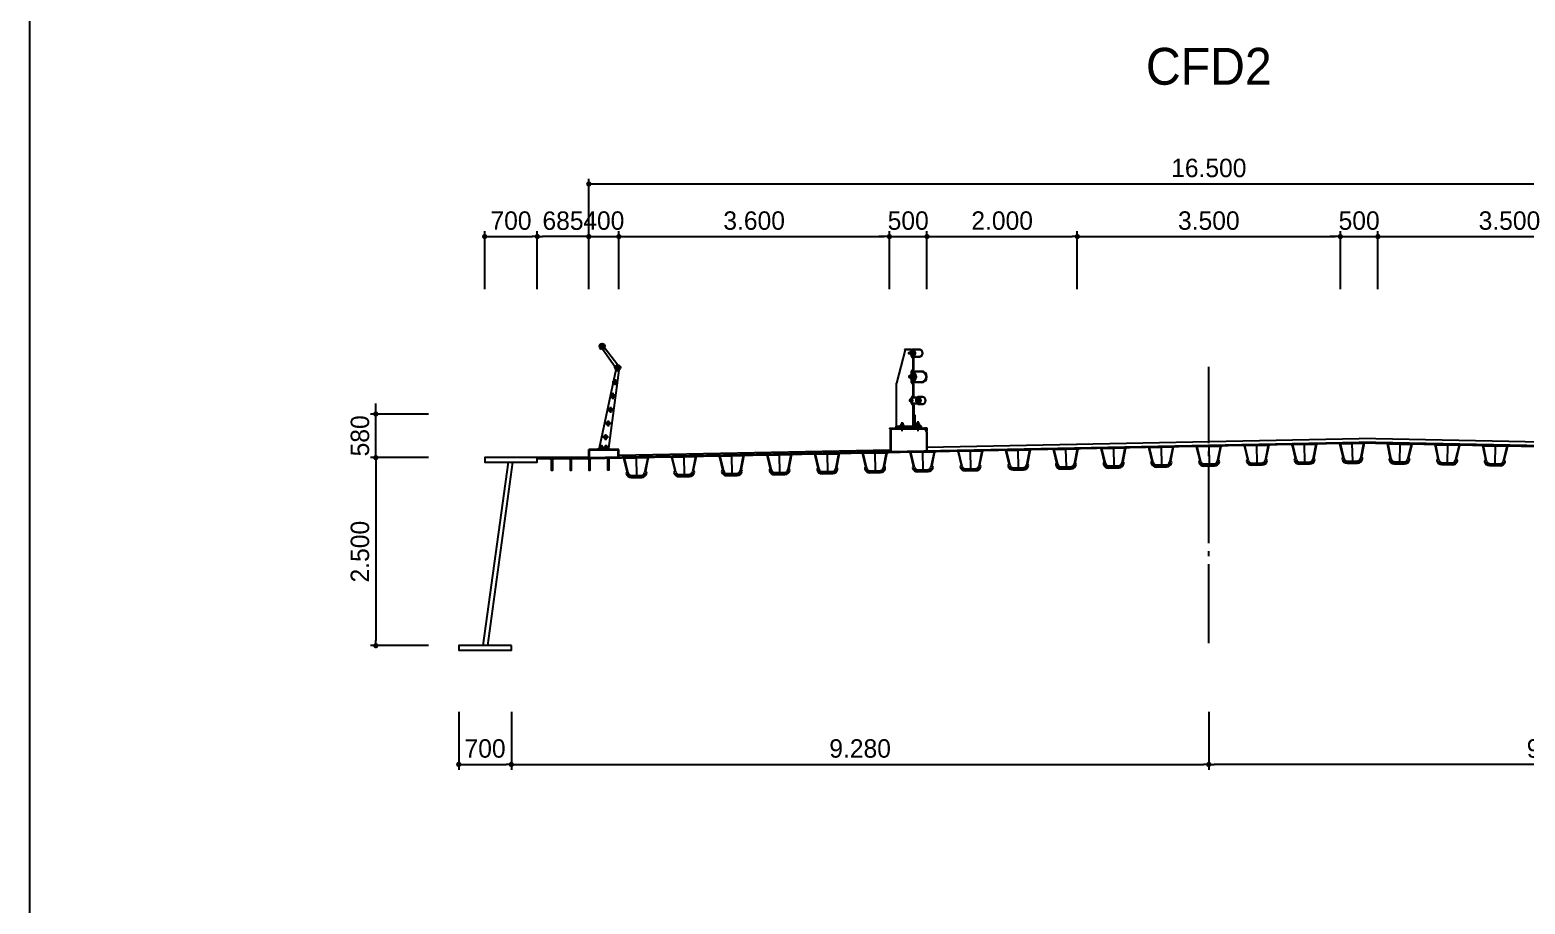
# Model space of a CAD drawing. Header units: millimetres. Extents: x 141647 to 172514, y -27596 to 18706.
# Drawn here: x 141647 to 161541, y -4445 to 7180 of the extents above; entities that cross this region are included whole.
import ezdxf
from ezdxf.enums import TextEntityAlignment as Align

# ---------------------------------------------------------------- set-up
doc = ezdxf.new("R2010")
doc.units = ezdxf.units.MM
doc.header["$LTSCALE"] = 700
for name, pattern in [('CENTER', [2, 1.25, -0.25, 0.25, -0.25]), ('CENTER2', [28.575, 19.05, -3.175, 3.175, -3.175]), ('D_CENTER', [1.9, 1.5, -0.15, 0.1, -0.15]), ('HIDDEN', [0.375, 0.25, -0.125])]:
    doc.linetypes.add(name, pattern=pattern)
for name, color, linetype in [('1', 1, 'Continuous'), ('3', 3, 'Continuous'), ('6', 6, 'Continuous'), ('7', 7, 'Continuous'), ('CENTER', 2, 'CENTER2'), ('CS-CNTL', 1, 'D_CENTER'), ('CS-DIML', 1, 'Continuous'), ('CS-STEL-MAJR', 3, 'Continuous'), ('CS-TEXT2', 6, 'Continuous'), ('치수선', 1, 'Continuous')]:
    doc.layers.add(name, color=color, linetype=linetype)
doc.layers.add('dummy', color=11, linetype='Continuous', plot=False)
doc.styles.add('HY견고딕', font='HYGTRE.TTF')
doc.styles.add('휴먼고딕', font='HMKMG.TTF')
doc.dimstyles.new('Dim_0070', dxfattribs={"dimtxt": 245, "dimasz": 70, "dimexe": 70, "dimexo": 350, "dimgap": 87.5, "dimtad": 1, "dimdec": 0, "dimzin": 0, "dimdsep": 46, "dimtxsty": '휴먼고딕', "dimblk": 'DOT', "dimcen": -350, "dimclrd": 1, "dimclre": 1, "dimclrt": 7, "dimadec": 8, "dimazin": 0, "dimtfac": 1, "dimtdec": 4, "dimtix": 1, "dimtmove": 2, "dimatfit": 3, "dimfxl": 1, "dimtolj": 1, "dimtzin": 0, "dimarcsym": 0})

# ---------------------------------------------------------------- blocks, each defined once
blk = doc.blocks.new('연석')
blk.add_lwpolyline([(0, 300), (0, 267), (0, 300), (-33, 300)], close=True)
at = {"layer": 'CS-STEL-MAJR'}
for p, q in [((-290, 1342), (-405, 900)), ((-216, 1350), (-300, 1350)), ((-300, 1350), (-300, 1342)), ((-216, 1342), (-300, 1342)), ((-211, 1306), (-223, 1306)), ((-211, 1294), (-223, 1294)), ((-208, 1258), (-208, 1334)), ((-200, 1319), (-200, 1342)), ((-200, 1258), (-200, 1334)), ((-200, 1258), (-200, 1281)), ((-196, 1342), (-196, 1319)), ((-196, 1281), (-196, 1258)), ((-192, 1350), (-105, 1350)), ((-105, 1346), (-192, 1346)), ((-192, 1315), (-180, 1315)), ((-180, 1311), (-192, 1311)), ((-192, 1289), (-180, 1289)), ((-180, 1285), (-192, 1285)), ((-192, 1254), (-105, 1254)), ((-105, 1250), (-192, 1250)), ((-192, 1250), (-191, 1250)), ((-192, 1242), (-191, 1242)), ((-183, 1083), (-183, 1234)), ((-180, 1315), (-180, 1311)), ((-180, 1289), (-180, 1285)), ((-175, 1083), (-175, 1234)), ((-161, 1282), (-161, 1318)), ((-208, 911), (-208, 1059)), ((-200, 911), (-200, 1059)), ((-200, 1014), (-200, 1044)), ((-192, 1075), (-191, 1075)), ((-192, 1067), (-191, 1067)), ((-192, 1044), (-192, 1014)), ((-184, 1060), (-75, 1060)), ((-75, 1052), (-184, 1052)), ((-184, 1006), (-167, 1006)), ((-167, 998), (-184, 998)), ((-167, 1006), (-167, 998)), ((-150, 963), (-150, 1007)), ((-405, 326), (-405, 900)), ((-211, 993), (-226, 993)), ((-211, 977), (-226, 977)), ((-200, 926), (-200, 956)), ((-192, 956), (-192, 926)), ((-192, 903), (-191, 903)), ((-192, 895), (-191, 895)), ((-184, 972), (-167, 972)), ((-167, 964), (-184, 964)), ((-184, 918), (-75, 918)), ((-75, 910), (-184, 910)), ((-183, 730), (-183, 887)), ((-175, 730), (-175, 887)), ((-167, 972), (-167, 964)), ((-211, 676), (-223, 676)), ((-211, 664), (-223, 664)), ((-208, 633), (-208, 706)), ((-200, 633), (-200, 706)), ((-197, 652), (-197, 688)), ((-192, 722), (-191, 722)), ((-192, 714), (-191, 714)), ((-192, 714), (-191, 714)), ((-192, 625), (-191, 625)), ((-192, 617), (-191, 617)), ((-183, 326), (-183, 609)), ((-131, 676), (-143, 676)), ((-131, 664), (-143, 664)), ((-125, 689), (-125, 712)), ((-125, 628), (-125, 651)), ((-121, 712), (-121, 689)), ((-121, 651), (-121, 628)), ((-117, 720), (-65, 720)), ((-65, 716), (-117, 716)), ((-117, 685), (-105, 685)), ((-105, 681), (-117, 681)), ((-117, 659), (-105, 659)), ((-105, 655), (-117, 655)), ((-117, 624), (-65, 624)), ((-65, 620), (-117, 620)), ((-105, 685), (-105, 681)), ((-105, 659), (-105, 655)), ((-86, 652), (-86, 688)), ((-500, 300), (-48, 300)), ((-500, 292), (-48, 292)), ((-356, 329), (-304, 329)), ((-356, 326), (-356, 329)), ((-351, 329), (-351, 342)), ((-348, 346), (-312, 346)), ((-343, 346), (-343, 361)), ((-343, 300), (-343, 326)), ((-341, 343), (-341, 331)), ((-339, 365), (-321, 365)), ((-319, 343), (-319, 331)), ((-317, 346), (-317, 361)), ((-317, 300), (-317, 326)), ((-309, 329), (-309, 342)), ((-304, 326), (-304, 329)), ((-94, 341), (-146, 341)), ((-146, 338), (-146, 341)), ((-141, 341), (-141, 354)), ((-102, 358), (-138, 358)), ((-133, 358), (-133, 373)), ((-131, 355), (-131, 343)), ((-111, 377), (-129, 377)), ((-109, 355), (-109, 343)), ((-107, 358), (-107, 373)), ((-99, 341), (-99, 354)), ((-94, 338), (-94, 341)), ((-8, 252), (-8, 0)), ((0, 252), (0, 0))]:
    blk.add_line(p, q, dxfattribs=at)
at = {"layer": 'CS-STEL-MAJR', "linetype": 'HIDDEN', "ltscale": 12.5}
for p, q in [((-198, 1342), (-198, 1319)), ((-198, 1281), (-198, 1258)), ((-105, 1348), (-192, 1348)), ((-192, 1313), (-180, 1313)), ((-180, 1287), (-192, 1287)), ((-192, 1252), (-105, 1252)), ((-196, 1044), (-196, 1014)), ((-75, 1056), (-184, 1056)), ((-184, 1002), (-167, 1002)), ((-196, 956), (-196, 926)), ((-167, 968), (-184, 968)), ((-184, 914), (-75, 914)), ((-123, 712), (-123, 689)), ((-123, 651), (-123, 628)), ((-65, 718), (-117, 718)), ((-117, 683), (-105, 683)), ((-105, 657), (-117, 657)), ((-117, 622), (-65, 622))]:
    blk.add_line(p, q, dxfattribs=at)
at = {"layer": 'CS-STEL-MAJR', "linetype": 'CENTER', "ltscale": 20}
blk.add_line((-330, 261), (-330, 382), dxfattribs=at)
at = {"layer": 'CS-STEL-MAJR'}
for points in [[(-223, 1291), (-241, 1291), (-241, 1309), (-223, 1309)], [(-208, 1309), (-161, 1309), (-161, 1291), (-208, 1291)], [(-226, 974), (-235, 974), (-235, 996), (-226, 996)], [(-208, 996), (-150, 996), (-150, 974), (-208, 974)], [(-223, 661), (-230, 661), (-230, 679), (-223, 679)], [(-208, 679), (-197, 679), (-197, 661), (-208, 661)], [(-208, 679), (-208, 679)], [(-208, 661), (-208, 661)], [(-175, 609), (-175, 476), (-163, 476), (-163, 338), (-85, 338), (-85, 326), (-175, 326), (-175, 476)], [(-143, 661), (-146, 661), (-146, 679), (-143, 679)], [(-128, 679), (-128, 679)], [(-128, 679), (-86, 679), (-86, 661), (-128, 661)], [(-128, 661), (-128, 661)], [(-500, 300), (-500, 292)], [(-490, 292), (-490, -10)], [(-482, 292), (-482, -10)], [(-133, 338), (-133, 300)], [(-107, 300), (-107, 338)]]:
    blk.add_lwpolyline(points, dxfattribs=at)
for points in [[(-223, 1282), (-223, 1318), (-208, 1318), (-208, 1282)], [(-211, 1282), (-211, 1318), (-208, 1318), (-208, 1282)], [(-226, 963), (-226, 1007), (-211, 1007), (-211, 963)], [(-211, 963), (-211, 1007), (-208, 1007), (-208, 963)], [(-223, 652), (-223, 688), (-208, 688), (-208, 652)], [(-211, 652), (-211, 688), (-208, 688), (-208, 652)], [(-143, 652), (-143, 688), (-128, 688), (-128, 652)], [(-131, 652), (-131, 688), (-128, 688), (-128, 652)], [(-415, 312), (-75, 312), (-75, 326), (-415, 326)], [(-415, 300), (-75, 300), (-75, 312), (-415, 312)]]:
    blk.add_lwpolyline(points, close=True, dxfattribs=at)
for points in [[(-179, 1282, 0.414214), (-173, 1288), (-173, 1312, 0.414214), (-179, 1318), (-196, 1318), (-196, 1330), (-173, 1330, -0.414214), (-161, 1318), (-161, 1282, -0.414214), (-173, 1270), (-196, 1270), (-196, 1282)], [(-168, 952), (-192, 952), (-192, 940), (-162, 940, 0.414214), (-150, 952), (-150, 1018, 0.414214), (-162, 1030), (-192, 1030), (-192, 1018), (-168, 1018, -0.414214), (-162, 1012), (-162, 958, -0.414214)], [(-194, 633), (-131, 633, 0.414214), (-125, 639), (-125, 701, 0.414214), (-131, 708), (-194, 708, 0.414214), (-200, 701), (-200, 639, 0.414214)], [(-194, 632), (-131, 632, 0.414214), (-125, 639), (-125, 701, 0.414214), (-131, 707), (-194, 707, 0.414214), (-200, 701), (-200, 639, 0.414214)], [(-194, 636), (-131, 636, 0.414214), (-128, 639), (-128, 701, 0.414214), (-131, 704), (-194, 704, 0.414214), (-197, 701), (-197, 639, 0.414214)], [(-194, 636), (-131, 636, 0.414214), (-128, 639), (-128, 701, 0.414214), (-131, 704), (-194, 704, 0.414214), (-197, 701), (-197, 639, 0.414214)], [(-104, 652, 0.414214), (-98, 658), (-98, 682, 0.414214), (-104, 688), (-121, 688), (-121, 700), (-98, 700, -0.414214), (-86, 688), (-86, 652, -0.414214), (-98, 640), (-121, 640), (-121, 652)]]:
    blk.add_lwpolyline(points, format="xyb", close=True, dxfattribs=at)
at = {"layer": 'CS-STEL-MAJR', "linetype": 'CENTER', "ltscale": 1000}
blk.add_lwpolyline([(-120, 395), (-120, 261)], dxfattribs=at)
at = {"layer": 'CS-STEL-MAJR'}
for centre, radius, start, end in [((-216, 1334), 16, 0, 90), ((-216, 1334), 8, 0, 90), ((-192, 1258), 16, 180, 270), ((-192, 1342), 8, 90, 180), ((-192, 1319), 8, 180, 270), ((-192, 1281), 8, 90, 180), ((-192, 1258), 8, 180, 270), ((-192, 1258), 8, 180, 270), ((-192, 1342), 4, 90, 180), ((-192, 1319), 4, 180, 270), ((-192, 1281), 4, 90, 180), ((-192, 1258), 4, 180, 270), ((-191, 1234), 16, 0, 90), ((-191, 1234), 8, 0, 90), ((-177, 1300), 24.2, 312.075, 47.925), ((-105, 1300), 50, 270, 90), ((-105, 1300), 46, 270, 90), ((-192, 1059), 16, 90, 180), ((-192, 1059), 8, 90, 180), ((-184, 1044), 16, 90, 180), ((-184, 1014), 16, 180, 270), ((-184, 1044), 8, 90, 180), ((-184, 1014), 8, 180, 270), ((-191, 1083), 8, 270, 0), ((-191, 1083), 16, 270, 0), ((-169, 985), 29.2, 311.1121, 48.8879), ((-75, 985), 75, 270, 90), ((-75, 985), 67, 270, 90), ((-192, 911), 16, 180, 270), ((-184, 956), 16, 90, 180), ((-184, 926), 16, 180, 270), ((-192, 911), 8, 180, 270), ((-184, 956), 8, 90, 180), ((-184, 926), 8, 180, 270), ((-191, 887), 16, 0, 90), ((-191, 887), 8, 0, 90), ((-192, 706), 16, 90, 180), ((-192, 633), 16, 180, 270), ((-192, 706), 8, 90, 180), ((-192, 633), 8, 180, 270), ((-213, 670), 24.2, 312.075, 47.925), ((-191, 730), 16, 270, 0), ((-191, 730), 8, 270, 0), ((-191, 609), 16, 0, 90), ((-191, 609), 8, 0, 90), ((-117, 712), 8, 90, 180), ((-117, 689), 8, 180, 270), ((-117, 651), 8, 90, 180), ((-117, 628), 8, 180, 270), ((-117, 712), 4, 90, 180), ((-117, 689), 4, 180, 270), ((-117, 651), 4, 90, 180), ((-117, 628), 4, 180, 270), ((-102, 670), 24.2, 312.075, 47.925), ((-65, 670), 50, 0, 90), ((-65, 670), 46, 0, 90), ((-65, 670), 46, 270, 0), ((-65, 670), 50, 270, 0), ((-348, 342), 3.13, 90, 180), ((-339, 361), 3.13, 90, 180), ((-343, 343), 2.3, 0, 90), ((-343, 331), 2.3, 270, 0), ((-339, 343), 2.3, 90, 180), ((-339, 331), 2.3, 180, 270), ((-321, 361), 3.13, 0, 90), ((-321, 343), 2.3, 0, 90), ((-321, 331), 2.3, 270, 0), ((-317, 343), 2.3, 90, 180), ((-317, 331), 2.3, 180, 270), ((-312, 342), 3.13, 0, 90), ((-138, 354), 3.13, 90, 180), ((-129, 373), 3.13, 90, 180), ((-133, 355), 2.3, 0, 90), ((-133, 343), 2.3, 270, 0), ((-129, 355), 2.3, 90, 180), ((-129, 343), 2.3, 180, 270), ((-111, 373), 3.13, 0, 90), ((-111, 355), 2.3, 0, 90), ((-111, 343), 2.3, 270, 0), ((-107, 355), 2.3, 90, 180), ((-107, 343), 2.3, 180, 270), ((-102, 354), 3.13, 0, 90), ((-48, 252), 48, 0, 90), ((-48, 252), 40, 0, 90)]:
    blk.add_arc(centre, radius, start, end, dxfattribs=at)
at = {"layer": 'CS-STEL-MAJR', "linetype": 'HIDDEN', "ltscale": 12.5}
for centre, radius, start, end in [((-192, 1342), 6, 90, 180), ((-192, 1319), 6, 180, 270), ((-192, 1281), 6, 90, 180), ((-192, 1258), 6, 180, 270), ((-105, 1300), 48, 270, 90), ((-184, 1044), 12, 90, 180), ((-184, 1014), 12, 180, 270), ((-75, 985), 71, 270, 90), ((-184, 956), 12, 90, 180), ((-184, 926), 12, 180, 270), ((-117, 712), 6, 90, 180), ((-117, 689), 6, 180, 270), ((-117, 651), 6, 90, 180), ((-117, 628), 6, 180, 270), ((-65, 670), 48, 0, 90), ((-65, 670), 48, 270, 0)]:
    blk.add_arc(centre, radius, start, end, dxfattribs=at)
blk = doc.blocks.new('screw-m6')
at = {"layer": '1'}
blk.add_line((0, 5), (0, -24), dxfattribs=at)
at = {"layer": '7', "color": 7}
for p, q in [((-6, 4), (-6, 1)), ((-6, 1), (-6, 0)), ((6, 4), (6, 1)), ((6, 1), (6, 0))]:
    blk.add_line(p, q, dxfattribs=at)
at = {"layer": '7'}
for p, q in [((6, 1), (-6, 1)), ((6, 0), (-6, 0)), ((4, 5), (-4, 5)), ((-3, 4), (-3, 1)), ((-2, 0), (-2, 0)), ((3, 0), (0, 0)), ((3, -1), (0, 0)), ((2, 0), (2, 0)), ((3, 4), (3, 1)), ((-3, -2), (-2, -1)), ((-3, -2), (-3, -2)), ((-3, -2), (-2, -2)), ((3, -3), (-3, -2)), ((3, -3), (-3, -2)), ((-3, -4), (-2, -3)), ((-3, -4), (-3, -4)), ((-3, -4), (-2, -5)), ((3, -5), (-3, -4)), ((3, -5), (-3, -4)), ((-3, -6), (-2, -7)), ((-3, -6), (-3, -6)), ((3, -7), (-3, -6)), ((3, -7), (-3, -6)), ((-3, -6), (-2, -6)), ((-3, -8), (-3, -9)), ((-3, -8), (-2, -8)), ((3, -10), (-3, -8)), ((-3, -9), (-2, -9)), ((3, -10), (-3, -9)), ((-3, -11), (-2, -10)), ((-3, -11), (-3, -11)), ((-3, -11), (-2, -11)), ((3, -12), (-3, -11)), ((3, -12), (-3, -11)), ((-3, -12), (-2, -12)), ((-3, -12), (-3, -13)), ((3, -14), (-3, -12)), ((-3, -13), (-2, -13)), ((3, -14), (-3, -13)), ((-3, -14), (-2, -14)), ((-3, -14), (-3, -14)), ((-3, -14), (-2, -15)), ((3, -15), (-3, -14)), ((3, -15), (-3, -14)), ((-3, -16), (-2, -15)), ((-3, -16), (-3, -16)), ((-3, -16), (-2, -16)), ((3, -17), (-3, -16)), ((3, -17), (-3, -16)), ((-3, -18), (-2, -17)), ((-3, -18), (-2, -18)), ((-3, -18), (-3, -18)), ((3, -19), (-3, -18)), ((3, -19), (-3, -18)), ((-2, 0), (-2, -1)), ((3, -1), (-2, 0)), ((-2, -1), (-2, -1)), ((2, -2), (-2, -1)), ((-2, -2), (-2, -3)), ((3, -3), (-2, -2)), ((-2, -3), (-2, -3)), ((2, -4), (-2, -3)), ((-2, -5), (-2, -6)), ((-2, -5), (-2, -5)), ((3, -5), (-2, -5)), ((2, -7), (-2, -6)), ((-2, -7), (-2, -8)), ((3, -8), (-2, -7)), ((-2, -7), (-2, -7)), ((2, -9), (-2, -8)), ((-2, -9), (-2, -10)), ((3, -10), (-2, -9)), ((-2, -10), (-2, -10)), ((2, -11), (-2, -10)), ((-2, -11), (-2, -12)), ((3, -12), (-2, -11)), ((2, -13), (-2, -12)), ((-2, -13), (-2, -14)), ((3, -14), (-2, -13)), ((2, -14), (-2, -14)), ((-2, -15), (-2, -15)), ((2, -16), (-2, -15)), ((3, -16), (-2, -15)), ((-2, -16), (-2, -17)), ((3, -17), (-2, -16)), ((2, -18), (-2, -17)), ((-2, -18), (-2, -18)), ((3, -19), (-2, -18)), ((0, -24), (-2, -18)), ((2, -19), (-2, -19)), ((0, -24), (2, -19)), ((3, 0), (2, 0)), ((3, -1), (2, -1)), ((2, -1), (2, -1)), ((2, -1), (2, -1)), ((2, -1), (2, -2)), ((3, -3), (2, -2)), ((2, -3), (2, -4)), ((2, -3), (2, -4)), ((3, -3), (2, -3)), ((2, -4), (2, -5)), ((3, -5), (2, -6)), ((3, -5), (2, -5)), ((2, -6), (2, -6)), ((2, -6), (2, -6)), ((2, -6), (2, -7)), ((3, -7), (2, -7)), ((3, -7), (2, -8)), ((2, -8), (2, -9)), ((2, -8), (2, -8)), ((2, -8), (2, -8)), ((3, -10), (2, -9)), ((3, -10), (2, -10)), ((2, -10), (2, -11)), ((2, -10), (2, -11)), ((3, -12), (2, -11)), ((2, -11), (2, -11)), ((2, -11), (2, -11)), ((3, -12), (2, -13)), ((3, -14), (2, -13)), ((2, -13), (2, -13)), ((2, -13), (2, -13)), ((2, -13), (2, -13)), ((3, -14), (2, -14)), ((2, -14), (2, -15)), ((2, -14), (2, -15)), ((3, -15), (2, -15)), ((3, -15), (2, -16)), ((3, -17), (2, -16)), ((2, -16), (2, -16)), ((2, -16), (2, -16)), ((3, -17), (2, -18)), ((3, -19), (2, -18)), ((2, -18), (2, -18)), ((2, -18), (2, -18)), ((3, -19), (2, -19)), ((2, -19), (2, -19)), ((3, 0), (3, -1)), ((3, -3), (3, -3)), ((3, -5), (3, -5)), ((3, -7), (3, -7)), ((3, -10), (3, -10)), ((3, -12), (3, -12)), ((3, -14), (3, -14)), ((3, -15), (3, -15)), ((3, -17), (3, -17)), ((3, -19), (3, -19))]:
    blk.add_line(p, q, dxfattribs=at)
at = {"layer": '7', "color": 1, "linetype": 'CENTER2'}
blk.add_line((0, 2), (0, -5), dxfattribs=at)
at = {"layer": '7'}
for centre, radius, start, end in [((-4, 4), 1.33, 0, 180), ((0, 1), 3.83, 40.7529, 139.2471), ((4, 4), 1.33, 0, 180)]:
    blk.add_arc(centre, radius, start, end, dxfattribs=at)
blk = doc.blocks.new('NN')
at = {"color": 1, "ltscale": 5}
for p, q in [((-22, 1413), (-22, 1333)), ((18, 1373), (-62, 1373)), ((224, 1089), (144, 1089)), ((184, 1129), (184, 1049))]:
    blk.add_line(p, q, dxfattribs=at)
for p, q in [((-18, 1337), (149, 1099)), ((9, 1355), (187, 1125)), ((160, 1061), (-61, 20)), ((201, 1057), (62, 20)), ((-70, 0), (-70, 20)), ((-70, 20), (70, 20)), ((-70, 0), (70, 0)), ((70, 0), (70, 20))]:
    blk.add_line(p, q)
at = {"ltscale": 0.7}
for p, q in [((-2, 1339), (-4, 1342)), ((-3, 1338), (4, 1342)), ((2, 1342), (0, 1345))]:
    blk.add_line(p, q, dxfattribs=at)
at = {"color": 1}
for p, q in [((192, 894), (112, 894)), ((152, 934), (152, 854)), ((159, 712), (79, 712)), ((119, 752), (119, 672)), ((128, 530), (48, 530)), ((88, 570), (88, 490)), ((96, 348), (16, 348)), ((24, 206), (24, 126)), ((56, 388), (56, 308)), ((-30, 23), (-30, 52)), ((-30, 42), (-30, 16)), ((64, 166), (-16, 166)), ((30, 23), (30, 52)), ((30, 42), (30, 16))]:
    blk.add_line(p, q, dxfattribs=at)
at = {"color": 0}
for p, q in [((-55, 23), (-5, 23)), ((-55, 20), (-5, 20)), ((-43, 39), (-17, 39)), ((-20, 48), (-40, 48)), ((-39, 38), (-39, 23)), ((-21, 38), (-21, 23)), ((5, 23), (55, 23)), ((5, 20), (55, 20)), ((17, 39), (43, 39)), ((40, 48), (20, 48)), ((21, 38), (21, 23)), ((39, 38), (39, 23))]:
    blk.add_line(p, q, dxfattribs=at)
blk.add_lwpolyline([(-7, 1340), (-5, 1337, 0.309401), (-2, 1339, 0.154701), (2, 1342, 0.309401), (5, 1344), (3, 1347), (-7, 1340)], format="xyb")
for points in [[(-47, 23), (-47, 38, -0.309401), (-39, 38, -0.154701), (-21, 38, -0.309401), (-13, 38), (-13, 23), (-47, 23)], [(13, 23), (13, 38, -0.309401), (21, 38, -0.154701), (39, 38, -0.309401), (47, 38), (47, 23), (13, 23)]]:
    blk.add_lwpolyline(points, format="xyb", dxfattribs=at)
for points in [[(-20, 23), (-20, 48), (-21, 49), (-39, 49), (-40, 48), (-40, 23)], [(40, 23), (40, 48), (39, 49), (21, 49), (20, 48), (20, 23)]]:
    blk.add_lwpolyline(points, dxfattribs=at)
at = {"color": 2}
for points in [[(-39, 23), (-39, 49)], [(-21, 23), (-21, 49)], [(21, 23), (21, 49)], [(39, 23), (39, 49)]]:
    blk.add_lwpolyline(points, dxfattribs=at)
for centre, radius in [((-22, 1373), 36), ((-22, 1373), 27), ((-22, 1373), 25), ((-22, 1373), 22), ((184, 1089), 36), ((184, 1089), 27), ((184, 1089), 25), ((184, 1089), 22), ((152, 894), 24), ((152, 894), 18), ((152, 894), 16), ((152, 894), 13.5), ((119, 712), 24), ((119, 712), 18), ((119, 712), 16), ((119, 712), 13.5), ((88, 530), 24), ((88, 530), 18), ((88, 530), 16), ((88, 530), 13.5), ((56, 348), 24), ((56, 348), 18), ((56, 348), 16), ((56, 348), 13.5), ((24, 166), 24), ((24, 166), 18), ((24, 166), 16), ((24, 166), 13.5)]:
    blk.add_circle(centre, radius)
at = {"color": 3}
for centre, radius in [((-22, 1373), 20), ((184, 1089), 20), ((152, 894), 11.5), ((119, 712), 11.5), ((88, 530), 11.5), ((56, 348), 11.5), ((24, 166), 11.5)]:
    blk.add_circle(centre, radius, dxfattribs=at)
at = {"layer": 'CENTER', "color": 1, "ltscale": 0.7}
for p, q in [((2, 1338), (-21, 1371)), ((184, 1046), (184, 1086))]:
    blk.add_line(p, q, dxfattribs=at)
at = {"layer": 'CENTER', "color": 0}
for p, q in [((-55, 23), (-55, 20)), ((-5, 23), (-5, 20)), ((5, 23), (5, 20)), ((55, 23), (55, 20))]:
    blk.add_line(p, q, dxfattribs=at)
at = {"xscale": -1}
for p, rotation in [((-42, 1342), 150.7511876416247), ((184, 1053), 181.5023752836645), ((152, 870), 181.5023752836645), ((119, 688), 181.5023752836645), ((88, 506), 181.5023752836645), ((56, 324), 181.5023752836645), ((24, 142), 181.5023752836645)]:
    blk.add_blockref('screw-m6', p, dxfattribs=dict(at, rotation=rotation))
blk = doc.blocks.new('u-rib')
at = {"layer": 'CS-STEL-MAJR'}
for p, q in [((-154, 0), (-162, -2)), ((-117, -204), (-162, 0)), ((-109, -203), (-154, 0)), ((154, 0), (109, -203)), ((154, 0), (162, -2)), ((172, 0), (160, -10)), ((-172, 0), (-160, -10)), ((162, 0), (117, -204)), ((-70, -234), (70, -234)), ((-70, -242), (70, -242)), ((-70, -262), (70, -262))]:
    blk.add_line(p, q, dxfattribs=at)
for centre, radius, start, end in [((-117, -204), 20, 102.5338, 192.5338), ((117, -204), 20, 347.4662, 77.4662), ((-70, -194), 68, 192.5338, 270), ((-70, -194), 48, 192.5338, 270), ((-70, -194), 40, 192.5338, 270), ((70, -194), 40, 270, 347.4662), ((70, -194), 48, 270, 347.4662), ((70, -194), 68, 270, 347.4662)]:
    blk.add_arc(centre, radius, start, end, dxfattribs=at)
at = {"layer": 'dummy'}
for p, q in [((-172, 0), (172, 0)), ((0, 0), (0, -234))]:
    blk.add_line(p, q, dxfattribs=at)
blk = doc.blocks.new('_Dot')
at = {"layer": 'CS-DIML'}
blk.add_line((0, 0), (-1, 0), dxfattribs=at)
at = {"layer": 'CS-DIML', "const_width": 0.5}
blk.add_lwpolyline([(-0.25, 0, 1), (0.25, 0, 1)], format="xyb", close=True, dxfattribs=at)
blk = doc.blocks.new('*D29')
at = {"layer": 'CS-DIML', "color": 1, "lineweight": -2, "transparency": 16777216}
for p, q in [((149013, 4432), (148943, 4432)), ((149083, 3732), (149083, 4502)), ((149083, 4432), (149483, 4432)), ((149483, 3732), (149483, 4502)), ((149553, 4432), (149623, 4432))]:
    blk.add_line(p, q, dxfattribs=at)
at = {"layer": 'Defpoints', "color": 0, "transparency": 16777216}
for p in [(149483, 4432), (149083, 3382), (149483, 3382)]:
    blk.add_point(p, dxfattribs=at)
at = {"layer": 'CS-DIML', "color": 1, "lineweight": -2, "transparency": 16777216, "xscale": 70, "yscale": 70, "zscale": 70}
blk.add_blockref('_Dot', (149083, 4432), dxfattribs=at)
at = {"layer": 'CS-DIML', "color": 1, "lineweight": -2, "transparency": 16777216, "xscale": 70, "yscale": 70, "zscale": 70, "rotation": 180}
blk.add_blockref('_Dot', (149483, 4432), dxfattribs=at)
at = {"layer": 'CS-DIML', "color": 7, "transparency": 16777216, "insert": (149283, 4643), "char_height": 245, "attachment_point": 5, "style": '휴먼고딕'}
blk.add_mtext('\\A1;400', dxfattribs=at)
blk = doc.blocks.new('*D30')
at = {"layer": 'CS-DIML', "color": 1, "lineweight": -2, "transparency": 16777216}
for p, q in [((149483, 3732), (149483, 4502)), ((149553, 4432), (153013, 4432)), ((153083, 3732), (153083, 4502))]:
    blk.add_line(p, q, dxfattribs=at)
at = {"layer": 'Defpoints', "color": 0, "transparency": 16777216}
for p in [(153083, 4432), (149483, 3382), (153083, 3382)]:
    blk.add_point(p, dxfattribs=at)
at = {"layer": 'CS-DIML', "color": 1, "lineweight": -2, "transparency": 16777216, "xscale": 70, "yscale": 70, "zscale": 70, "rotation": 180}
blk.add_blockref('_Dot', (149483, 4432), dxfattribs=at)
at = {"layer": 'CS-DIML', "color": 1, "lineweight": -2, "transparency": 16777216, "xscale": 70, "yscale": 70, "zscale": 70}
blk.add_blockref('_Dot', (153083, 4432), dxfattribs=at)
at = {"layer": 'CS-DIML', "color": 7, "transparency": 16777216, "insert": (151283, 4643), "char_height": 245, "attachment_point": 5, "style": '휴먼고딕'}
blk.add_mtext('\\A1;3.600', dxfattribs=at)
blk = doc.blocks.new('*D31')
at = {"layer": 'CS-DIML', "color": 1, "lineweight": -2, "transparency": 16777216}
for p, q in [((153013, 4432), (152943, 4432)), ((153083, 3732), (153083, 4502)), ((153083, 4432), (153583, 4432)), ((153583, 3732), (153583, 4502)), ((153653, 4432), (153723, 4432))]:
    blk.add_line(p, q, dxfattribs=at)
at = {"layer": 'Defpoints', "color": 0, "transparency": 16777216}
for p in [(153583, 4432), (153083, 3382), (153583, 3382)]:
    blk.add_point(p, dxfattribs=at)
at = {"layer": 'CS-DIML', "color": 1, "lineweight": -2, "transparency": 16777216, "xscale": 70, "yscale": 70, "zscale": 70}
blk.add_blockref('_Dot', (153083, 4432), dxfattribs=at)
at = {"layer": 'CS-DIML', "color": 1, "lineweight": -2, "transparency": 16777216, "xscale": 70, "yscale": 70, "zscale": 70, "rotation": 180}
blk.add_blockref('_Dot', (153583, 4432), dxfattribs=at)
at = {"layer": 'CS-DIML', "color": 7, "transparency": 16777216, "insert": (153333, 4643), "char_height": 245, "attachment_point": 5, "style": '휴먼고딕'}
blk.add_mtext('\\A1;500', dxfattribs=at)
blk = doc.blocks.new('*D32')
at = {"layer": 'CS-DIML', "color": 1, "lineweight": -2, "transparency": 16777216}
for p, q in [((153583, 3732), (153583, 4502)), ((153653, 4432), (155513, 4432)), ((155583, 3732), (155583, 4502))]:
    blk.add_line(p, q, dxfattribs=at)
at = {"layer": 'Defpoints', "color": 0, "transparency": 16777216}
for p in [(155583, 4432), (153583, 3382), (155583, 3382)]:
    blk.add_point(p, dxfattribs=at)
at = {"layer": 'CS-DIML', "color": 1, "lineweight": -2, "transparency": 16777216, "xscale": 70, "yscale": 70, "zscale": 70, "rotation": 180}
blk.add_blockref('_Dot', (153583, 4432), dxfattribs=at)
at = {"layer": 'CS-DIML', "color": 1, "lineweight": -2, "transparency": 16777216, "xscale": 70, "yscale": 70, "zscale": 70}
blk.add_blockref('_Dot', (155583, 4432), dxfattribs=at)
at = {"layer": 'CS-DIML', "color": 7, "transparency": 16777216, "insert": (154583, 4643), "char_height": 245, "attachment_point": 5, "style": '휴먼고딕'}
blk.add_mtext('\\A1;2.000', dxfattribs=at)
blk = doc.blocks.new('*D33')
at = {"layer": 'CS-DIML', "color": 1, "lineweight": -2, "transparency": 16777216}
for p, q in [((155583, 3732), (155583, 4502)), ((155653, 4432), (159013, 4432)), ((159083, 3732), (159083, 4502))]:
    blk.add_line(p, q, dxfattribs=at)
at = {"layer": 'Defpoints', "color": 0, "transparency": 16777216}
for p in [(159083, 4432), (155583, 3382), (159083, 3382)]:
    blk.add_point(p, dxfattribs=at)
at = {"layer": 'CS-DIML', "color": 1, "lineweight": -2, "transparency": 16777216, "xscale": 70, "yscale": 70, "zscale": 70, "rotation": 180}
blk.add_blockref('_Dot', (155583, 4432), dxfattribs=at)
at = {"layer": 'CS-DIML', "color": 1, "lineweight": -2, "transparency": 16777216, "xscale": 70, "yscale": 70, "zscale": 70}
blk.add_blockref('_Dot', (159083, 4432), dxfattribs=at)
at = {"layer": 'CS-DIML', "color": 7, "transparency": 16777216, "insert": (157333, 4643), "char_height": 245, "attachment_point": 5, "style": '휴먼고딕'}
blk.add_mtext('\\A1;3.500', dxfattribs=at)
blk = doc.blocks.new('*D34')
at = {"layer": 'CS-DIML', "color": 1, "lineweight": -2, "transparency": 16777216}
for p, q in [((159013, 4432), (158943, 4432)), ((159083, 3732), (159083, 4502)), ((159083, 4432), (159583, 4432)), ((159583, 3732), (159583, 4502)), ((159653, 4432), (159723, 4432))]:
    blk.add_line(p, q, dxfattribs=at)
at = {"layer": 'Defpoints', "color": 0, "transparency": 16777216}
for p in [(159583, 4432), (159083, 3382), (159583, 3382)]:
    blk.add_point(p, dxfattribs=at)
at = {"layer": 'CS-DIML', "color": 1, "lineweight": -2, "transparency": 16777216, "xscale": 70, "yscale": 70, "zscale": 70}
blk.add_blockref('_Dot', (159083, 4432), dxfattribs=at)
at = {"layer": 'CS-DIML', "color": 1, "lineweight": -2, "transparency": 16777216, "xscale": 70, "yscale": 70, "zscale": 70, "rotation": 180}
blk.add_blockref('_Dot', (159583, 4432), dxfattribs=at)
at = {"layer": 'CS-DIML', "color": 7, "transparency": 16777216, "insert": (159333, 4643), "char_height": 245, "attachment_point": 5, "style": '휴먼고딕'}
blk.add_mtext('\\A1;500', dxfattribs=at)
blk = doc.blocks.new('*D35')
at = {"layer": 'CS-DIML', "color": 1, "lineweight": -2, "transparency": 16777216}
for p, q in [((159583, 3732), (159583, 4502)), ((159653, 4432), (163013, 4432)), ((163083, 3732), (163083, 4502))]:
    blk.add_line(p, q, dxfattribs=at)
at = {"layer": 'Defpoints', "color": 0, "transparency": 16777216}
for p in [(163083, 4432), (159583, 3382), (163083, 3382)]:
    blk.add_point(p, dxfattribs=at)
at = {"layer": 'CS-DIML', "color": 1, "lineweight": -2, "transparency": 16777216, "xscale": 70, "yscale": 70, "zscale": 70, "rotation": 180}
blk.add_blockref('_Dot', (159583, 4432), dxfattribs=at)
at = {"layer": 'CS-DIML', "color": 1, "lineweight": -2, "transparency": 16777216, "xscale": 70, "yscale": 70, "zscale": 70}
blk.add_blockref('_Dot', (163083, 4432), dxfattribs=at)
at = {"layer": 'CS-DIML', "color": 7, "transparency": 16777216, "insert": (161333, 4643), "char_height": 245, "attachment_point": 5, "style": '휴먼고딕'}
blk.add_mtext('\\A1;3.500', dxfattribs=at)
blk = doc.blocks.new('*D38')
at = {"layer": 'CS-DIML', "color": 1, "lineweight": -2, "transparency": 16777216}
for p, q in [((149083, 3732), (149083, 5202)), ((165583, 3732), (165583, 5202)), ((149153, 5132), (165513, 5132))]:
    blk.add_line(p, q, dxfattribs=at)
at = {"layer": 'Defpoints', "color": 0, "transparency": 16777216}
for p in [(165583, 5132), (149083, 3382), (165583, 3382)]:
    blk.add_point(p, dxfattribs=at)
at = {"layer": 'CS-DIML', "color": 1, "lineweight": -2, "transparency": 16777216, "xscale": 70, "yscale": 70, "zscale": 70, "rotation": 180}
blk.add_blockref('_Dot', (149083, 5132), dxfattribs=at)
at = {"layer": 'CS-DIML', "color": 1, "lineweight": -2, "transparency": 16777216, "xscale": 70, "yscale": 70, "zscale": 70}
blk.add_blockref('_Dot', (165583, 5132), dxfattribs=at)
at = {"layer": 'CS-DIML', "color": 7, "transparency": 16777216, "insert": (157333, 5343), "char_height": 245, "attachment_point": 5, "style": '휴먼고딕'}
blk.add_mtext('\\A1;16.500', dxfattribs=at)
blk = doc.blocks.new('*D39')
at = {"layer": 'CS-DIML', "color": 1, "lineweight": -2, "transparency": 16777216}
for p, q in [((146949, 1492), (146179, 1492)), ((146249, 1422), (146249, -938)), ((146949, -1008), (146179, -1008))]:
    blk.add_line(p, q, dxfattribs=at)
at = {"layer": 'Defpoints', "color": 0, "transparency": 16777216}
for p in [(147299, 1492), (146249, -1008), (147299, -1008)]:
    blk.add_point(p, dxfattribs=at)
at = {"layer": 'CS-DIML', "color": 1, "lineweight": -2, "transparency": 16777216, "xscale": 70, "yscale": 70, "zscale": 70}
for p, rotation in [((146249, 1492), 90), ((146249, -1008), 270)]:
    blk.add_blockref('_Dot', p, dxfattribs=dict(at, rotation=rotation))
at = {"layer": 'CS-DIML', "color": 7, "transparency": 16777216, "insert": (146039, 242), "char_height": 245, "attachment_point": 5, "rotation": 90, "style": '휴먼고딕'}
blk.add_mtext('\\A1;2.500', dxfattribs=at)
blk = doc.blocks.new('*D40')
at = {"layer": 'CS-DIML', "color": 1, "lineweight": -2, "transparency": 16777216}
for p, q in [((148398, 3732), (148398, 4502)), ((149013, 4432), (148468, 4432)), ((149083, 3732), (149083, 4502))]:
    blk.add_line(p, q, dxfattribs=at)
at = {"layer": 'Defpoints', "color": 0, "transparency": 16777216}
for p in [(148398, 4432), (148398, 3382), (149083, 3382)]:
    blk.add_point(p, dxfattribs=at)
at = {"layer": 'CS-DIML', "color": 1, "lineweight": -2, "transparency": 16777216, "xscale": 70, "yscale": 70, "zscale": 70, "rotation": 180}
blk.add_blockref('_Dot', (148398, 4432), dxfattribs=at)
at = {"layer": 'CS-DIML', "color": 1, "lineweight": -2, "transparency": 16777216, "xscale": 70, "yscale": 70, "zscale": 70}
blk.add_blockref('_Dot', (149083, 4432), dxfattribs=at)
at = {"layer": 'CS-DIML', "color": 7, "transparency": 16777216, "insert": (148740, 4642), "char_height": 245, "attachment_point": 5, "style": '휴먼고딕'}
blk.add_mtext('\\A1;685', dxfattribs=at)
blk = doc.blocks.new('*D41')
at = {"layer": 'CS-DIML', "color": 1, "lineweight": -2, "transparency": 16777216}
for p, q in [((147698, 3732), (147698, 4502)), ((147768, 4432), (148328, 4432)), ((148398, 3732), (148398, 4502))]:
    blk.add_line(p, q, dxfattribs=at)
at = {"layer": 'Defpoints', "color": 0, "transparency": 16777216}
for p in [(148398, 4432), (147698, 3382), (148398, 3382)]:
    blk.add_point(p, dxfattribs=at)
at = {"layer": 'CS-DIML', "color": 1, "lineweight": -2, "transparency": 16777216, "xscale": 70, "yscale": 70, "zscale": 70, "rotation": 180}
blk.add_blockref('_Dot', (147698, 4432), dxfattribs=at)
at = {"layer": 'CS-DIML', "color": 1, "lineweight": -2, "transparency": 16777216, "xscale": 70, "yscale": 70, "zscale": 70}
blk.add_blockref('_Dot', (148398, 4432), dxfattribs=at)
at = {"layer": 'CS-DIML', "color": 7, "transparency": 16777216, "insert": (148048, 4643), "char_height": 245, "attachment_point": 5, "style": '휴먼고딕'}
blk.add_mtext('\\A1;700', dxfattribs=at)
blk = doc.blocks.new('*D44')
at = {"layer": 'CS-DIML', "color": 1, "lineweight": -2, "transparency": 16777216}
for p, q in [((147353, -1888), (147353, -2658)), ((148053, -1888), (148053, -2658)), ((147423, -2588), (147983, -2588))]:
    blk.add_line(p, q, dxfattribs=at)
at = {"layer": 'Defpoints', "color": 0, "transparency": 16777216}
for p in [(147353, -1538), (148053, -1538), (148053, -2588)]:
    blk.add_point(p, dxfattribs=at)
at = {"layer": 'CS-DIML', "color": 1, "lineweight": -2, "transparency": 16777216, "xscale": 70, "yscale": 70, "zscale": 70, "rotation": 180}
blk.add_blockref('_Dot', (147353, -2588), dxfattribs=at)
at = {"layer": 'CS-DIML', "color": 1, "lineweight": -2, "transparency": 16777216, "xscale": 70, "yscale": 70, "zscale": 70}
blk.add_blockref('_Dot', (148053, -2588), dxfattribs=at)
at = {"layer": 'CS-DIML', "color": 7, "transparency": 16777216, "insert": (147703, -2377), "char_height": 245, "attachment_point": 5, "style": '휴먼고딕'}
blk.add_mtext('\\A1;700', dxfattribs=at)
blk = doc.blocks.new('*D45')
at = {"layer": 'CS-DIML', "color": 1, "lineweight": -2, "transparency": 16777216}
for p, q in [((148053, -1888), (148053, -2658)), ((157333, -1888), (157333, -2658)), ((148123, -2588), (157263, -2588))]:
    blk.add_line(p, q, dxfattribs=at)
at = {"layer": 'Defpoints', "color": 0, "transparency": 16777216}
for p in [(148053, -1538), (157333, -1538), (157333, -2588)]:
    blk.add_point(p, dxfattribs=at)
at = {"layer": 'CS-DIML', "color": 1, "lineweight": -2, "transparency": 16777216, "xscale": 70, "yscale": 70, "zscale": 70, "rotation": 180}
blk.add_blockref('_Dot', (148053, -2588), dxfattribs=at)
at = {"layer": 'CS-DIML', "color": 1, "lineweight": -2, "transparency": 16777216, "xscale": 70, "yscale": 70, "zscale": 70}
blk.add_blockref('_Dot', (157333, -2588), dxfattribs=at)
at = {"layer": 'CS-DIML', "color": 7, "transparency": 16777216, "insert": (152693, -2377), "char_height": 245, "attachment_point": 5, "style": '휴먼고딕'}
blk.add_mtext('\\A1;9.280', dxfattribs=at)
blk = doc.blocks.new('*D48')
at = {"layer": 'CS-DIML', "color": 1, "lineweight": -2, "transparency": 16777216}
for p, q in [((146249, 2142), (146249, 2212)), ((146949, 2072), (146179, 2072)), ((146249, 1492), (146249, 2072)), ((146949, 1492), (146179, 1492)), ((146249, 1422), (146249, 1352))]:
    blk.add_line(p, q, dxfattribs=at)
at = {"layer": 'Defpoints', "color": 0, "transparency": 16777216}
for p in [(146249, 2072), (147299, 2072), (147299, 1492)]:
    blk.add_point(p, dxfattribs=at)
at = {"layer": 'CS-DIML', "color": 1, "lineweight": -2, "transparency": 16777216, "xscale": 70, "yscale": 70, "zscale": 70}
for p, rotation in [((146249, 2072), 270), ((146249, 1492), 90)]:
    blk.add_blockref('_Dot', p, dxfattribs=dict(at, rotation=rotation))
at = {"layer": 'CS-DIML', "color": 7, "transparency": 16777216, "insert": (146039, 1782), "char_height": 245, "attachment_point": 5, "rotation": 90, "style": '휴먼고딕'}
blk.add_mtext('\\A1;580', dxfattribs=at)
blk = doc.blocks.new('*D26')
at = {"layer": 'CS-DIML', "color": 1, "lineweight": -2, "transparency": 16777216}
for p, q in [((157333, -1888), (157333, -2658)), ((166613, -1888), (166613, -2658)), ((166543, -2588), (157403, -2588))]:
    blk.add_line(p, q, dxfattribs=at)
at = {"layer": 'Defpoints', "color": 0, "transparency": 16777216}
for p in [(157333, -1538), (166613, -1538), (157333, -2588)]:
    blk.add_point(p, dxfattribs=at)
at = {"layer": 'CS-DIML', "color": 1, "lineweight": -2, "transparency": 16777216, "xscale": 70, "yscale": 70, "zscale": 70, "rotation": 180}
blk.add_blockref('_Dot', (157333, -2588), dxfattribs=at)
at = {"layer": 'CS-DIML', "color": 1, "lineweight": -2, "transparency": 16777216, "xscale": 70, "yscale": 70, "zscale": 70}
blk.add_blockref('_Dot', (166613, -2588), dxfattribs=at)
at = {"layer": 'CS-DIML', "color": 7, "transparency": 16777216, "insert": (161973, -2377), "char_height": 245, "attachment_point": 5, "style": '휴먼고딕'}
blk.add_mtext('\\A1;9.280', dxfattribs=at)

msp = doc.modelspace()

# ---------------------------------------------------------------- linework, layer by layer
at = {"layer": '3'}
for p, q in [((148009.3249, 1432.0228), (147673.1471, -1007.9772)), ((148069.8917, 1432.0228), (147733.7139, -1007.9772)), ((149083.0083, 1492.0228), (148397.8749, 1492.0228)), ((149083.0083, 1478.0228), (148397.8749, 1478.0228))]:
    msp.add_line(p, q, dxfattribs=at)
for points in [[(141646.5803, 18706.0009), (172514.3161, 18706.0009), (172514.3161, -27595.6028), (141646.5803, -27595.6028)], [(148397.8749, 1492.0228), (147697.8749, 1492.0228), (147697.8749, 1432.0228), (148397.8749, 1432.0228)], [(148053.4305, -1007.9772), (147353.4305, -1007.9772), (147353.4305, -1067.9772), (148053.4305, -1067.9772)]]:
    msp.add_lwpolyline(points, close=True, dxfattribs=at)
for points in [[(149083.0083, 1492.0228), (159333.0083, 1697.0228)], [(165583.0083, 1558.02), (159333.0083, 1683.02), (149083.0083, 1478.02)], [(165583.0083, 1572.0228), (159333.0083, 1697.0228)]]:
    msp.add_lwpolyline(points, dxfattribs=at)
at = {"layer": '6'}
for points in [[(149483.0083, 1525.0228), (153093.0083, 1597.2228)], [(153583.0083, 1632.0228), (159333.0083, 1747.0228)], [(165083.0083, 1632.0228), (159333.0083, 1747.0228)]]:
    msp.add_lwpolyline(points, dxfattribs=at)
at = {"layer": 'CS-CNTL'}
msp.add_line((157333.0083, -974.9907), (157333.0083, 2697.9332), dxfattribs=at)
at = {"layer": 'CS-STEL-MAJR'}
for p, q in [((149483.0083, 1600.0228), (149083.0083, 1600.0228)), ((149083.0083, 1590.0228), (149083.0083, 1600.0228)), ((149483.0083, 1500.0228), (149483.0083, 1600.0228)), ((148575.0083, 1478.0228), (148583.0083, 1470.22)), ((148611.0083, 1478.0228), (148603.0083, 1470.22)), ((148825.0083, 1478.0228), (148833.0083, 1470.22)), ((148861.0083, 1478.0228), (148853.0083, 1470.22)), ((149075.0083, 1478.22), (149083.0083, 1470.22)), ((149083.0083, 1492.0228), (149083.0083, 1590.0228)), ((149483.0083, 1590.0228), (149083.0083, 1590.0228)), ((149083.0083, 1492.0228), (149083.0083, 1590.0148)), ((149093.0083, 1492.2228), (149093.0083, 1590.0228)), ((149111.0083, 1478.22), (149103.0083, 1470.22)), ((149325.0083, 1483.22), (149333.0083, 1475.22)), ((149361.0083, 1483.22), (149353.0083, 1475.22)), ((149473.0083, 1499.8228), (149473.0083, 1590.0228))]:
    msp.add_line(p, q, dxfattribs=at)
for points in [[(148583.0083, 1470.22), (148583.0083, 1326.22), (148603.0083, 1326.22), (148603.0083, 1470.22)], [(148833.0083, 1470.22), (148833.0083, 1326.22), (148853.0083, 1326.22), (148853.0083, 1470.22)], [(149083.0083, 1470.22), (149083.0083, 1326.22), (149103.0083, 1326.22), (149103.0083, 1470.22)], [(149333.0083, 1475.22), (149333.0083, 1331.22), (149353.0083, 1331.22), (149353.0083, 1475.22)]]:
    msp.add_lwpolyline(points, dxfattribs=at)
for points in [[(148585.0083, 1478.0228), (148585.0083, 1328.22), (148601.0083, 1328.22), (148601.0083, 1478.0228)], [(148835.0083, 1478.0228), (148835.0083, 1328.22), (148851.0083, 1328.22), (148851.0083, 1478.0228)], [(149085.0083, 1478.06), (149085.0083, 1328.22), (149101.0083, 1328.22), (149101.0083, 1478.38)], [(149335.0083, 1483.06), (149335.0083, 1333.22), (149351.0083, 1333.22), (149351.0083, 1483.38)]]:
    msp.add_lwpolyline(points, close=True, dxfattribs=at)
at = {"layer": '치수선'}
msp.add_line((155433.0083, 1669.0228), (155733.0083, 1675.0228), dxfattribs=at)

# ---------------------------------------------------------------- block references
msp.add_blockref('연석', (153583.0083, 1582.0228))
at = {"layer": 'CS-STEL-MAJR'}
msp.add_blockref('NN', (149283.0083, 1600.0228), dxfattribs=at)
for p, rotation in [((154793.0083, 1592.22), 1.145762837967475), ((155428.0083, 1604.92), 1.145762837967475), ((156063.0083, 1617.62), 1.145762837967475), ((156698.0083, 1630.32), 1.145762837967475), ((157333.0083, 1643.02), 1.145762837967475), ((157968.0083, 1655.72), 1.145762837967475), ((158603.0083, 1668.42), 1.145762837967475), ((159238.0083, 1681.12), 1.145762837967475), ((159873.0083, 1672.22), 358.8542371645341), ((160508.0083, 1659.52), 358.8542371645341), ((161143.0083, 1646.82), 358.8542371645341), ((149713.0083, 1490.62), 1.145762837967475), ((150348.0083, 1503.32), 1.145762837967475), ((150983.0083, 1516.02), 1.145762837967475), ((151618.0083, 1528.72), 1.145762837967475), ((152253.0083, 1541.42), 1.145762837967475), ((152888.0083, 1554.12), 1.145762837967475), ((153523.0083, 1566.82), 1.145762837967475), ((154158.0083, 1579.52), 1.145762837967475)]:
    msp.add_blockref('u-rib', p, dxfattribs=dict(at, rotation=rotation))

# ---------------------------------------------------------------- texts
at = {"layer": 'CS-TEXT2', "style": 'HY견고딕'}
msp.add_text('CFD2', height=490, dxfattribs=at).set_placement((157333.0083, 6696.4525), align=Align.MIDDLE_CENTER)

# ---------------------------------------------------------------- dimensions: what is measured, and where the dimension line sits
at = {"layer": 'CS-DIML'}
for base, p1, p2, picture, middle in [((165583.0083, 5132.0267), (149083.0083, 3382.0267), (165583.0083, 3382.0267), '*D38', (157333.0083, 5342.6549)), ((153083.0083, 4432.0267), (149483.0083, 3382.0267), (153083.0083, 3382.0267), '*D30', (151283.0083, 4642.6549)), ((155583.0083, 4432.0267), (153583.0083, 3382.0267), (155583.0083, 3382.0267), '*D32', (154583.0083, 4642.6549)), ((159083.0083, 4432.0267), (155583.0083, 3382.0267), (159083.0083, 3382.0267), '*D33', (157333.0083, 4642.6549)), ((163083.0083, 4432.0267), (159583.0083, 3382.0267), (163083.0083, 3382.0267), '*D35', (161333.0083, 4642.6549)), ((157333.0083, -2587.9772), (148053.4305, -1537.9772), (157333.0083, -1537.9772), '*D45', (152693.2194, -2377.349))]:
    dim = msp.add_linear_dim(base=base, p1=p1, p2=p2, dimstyle='Dim_0070', override={"dimdec": 3, "dimlfac": 0.001}, dxfattribs=at)
    dim.commit()
    dim.dimension.update_dxf_attribs({"geometry": picture, "text_midpoint": middle})
for base, p1, p2, picture, middle in [((148397.8749, 4432.0267), (147697.8749, 3382.0267), (148397.8749, 3382.0267), '*D41', (148047.8749, 4642.6549)), ((149483.0083, 4432.0267), (149083.0083, 3382.0267), (149483.0083, 3382.0267), '*D29', (149283.0083, 4642.6549)), ((153583.0083, 4432.0267), (153083.0083, 3382.0267), (153583.0083, 3382.0267), '*D31', (153333.0083, 4642.6549)), ((159583.0083, 4432.0267), (159083.0083, 3382.0267), (159583.0083, 3382.0267), '*D34', (159333.0083, 4642.6549)), ((148053.4305, -2587.9772), (147353.4305, -1537.9772), (148053.4305, -1537.9772), '*D44', (147703.4305, -2377.349))]:
    dim = msp.add_linear_dim(base=base, p1=p1, p2=p2, dimstyle='Dim_0070', dxfattribs=at)
    dim.commit()
    dim.dimension.update_dxf_attribs({"geometry": picture, "text_midpoint": middle})
for base, p1, p2, angle, picture, middle in [((148397.8749, 4432.0267), (149083.0083, 3382.0267), (148397.8749, 3382.0267), 180, '*D40', (148740.4416, 4642.0267)), ((146249.2972, 2072.0228), (147299.2972, 1492.0228), (147299.2972, 2072.0228), 90, '*D48', (146038.669, 1782.0228))]:
    dim = msp.add_linear_dim(base=base, p1=p1, p2=p2, angle=angle, dimstyle='Dim_0070', dxfattribs=at)
    dim.commit()
    dim.dimension.update_dxf_attribs({"geometry": picture, "text_midpoint": middle})
for base, p1, p2, angle, picture, middle in [((146249.2972, -1007.9772), (147299.2972, 1492.0228), (147299.2972, -1007.9772), 270, '*D39', (146038.669, 242.0228)), ((157333.0083, -2587.9772), (166612.5861, -1537.9772), (157333.0083, -1537.9772), 180, '*D26', (161972.7972, -2377.349))]:
    dim = msp.add_linear_dim(base=base, p1=p1, p2=p2, angle=angle, dimstyle='Dim_0070', override={"dimdec": 3, "dimlfac": 0.001}, dxfattribs=at)
    dim.commit()
    dim.dimension.update_dxf_attribs({"geometry": picture, "text_midpoint": middle})

doc.saveas('drawing.dxf')
